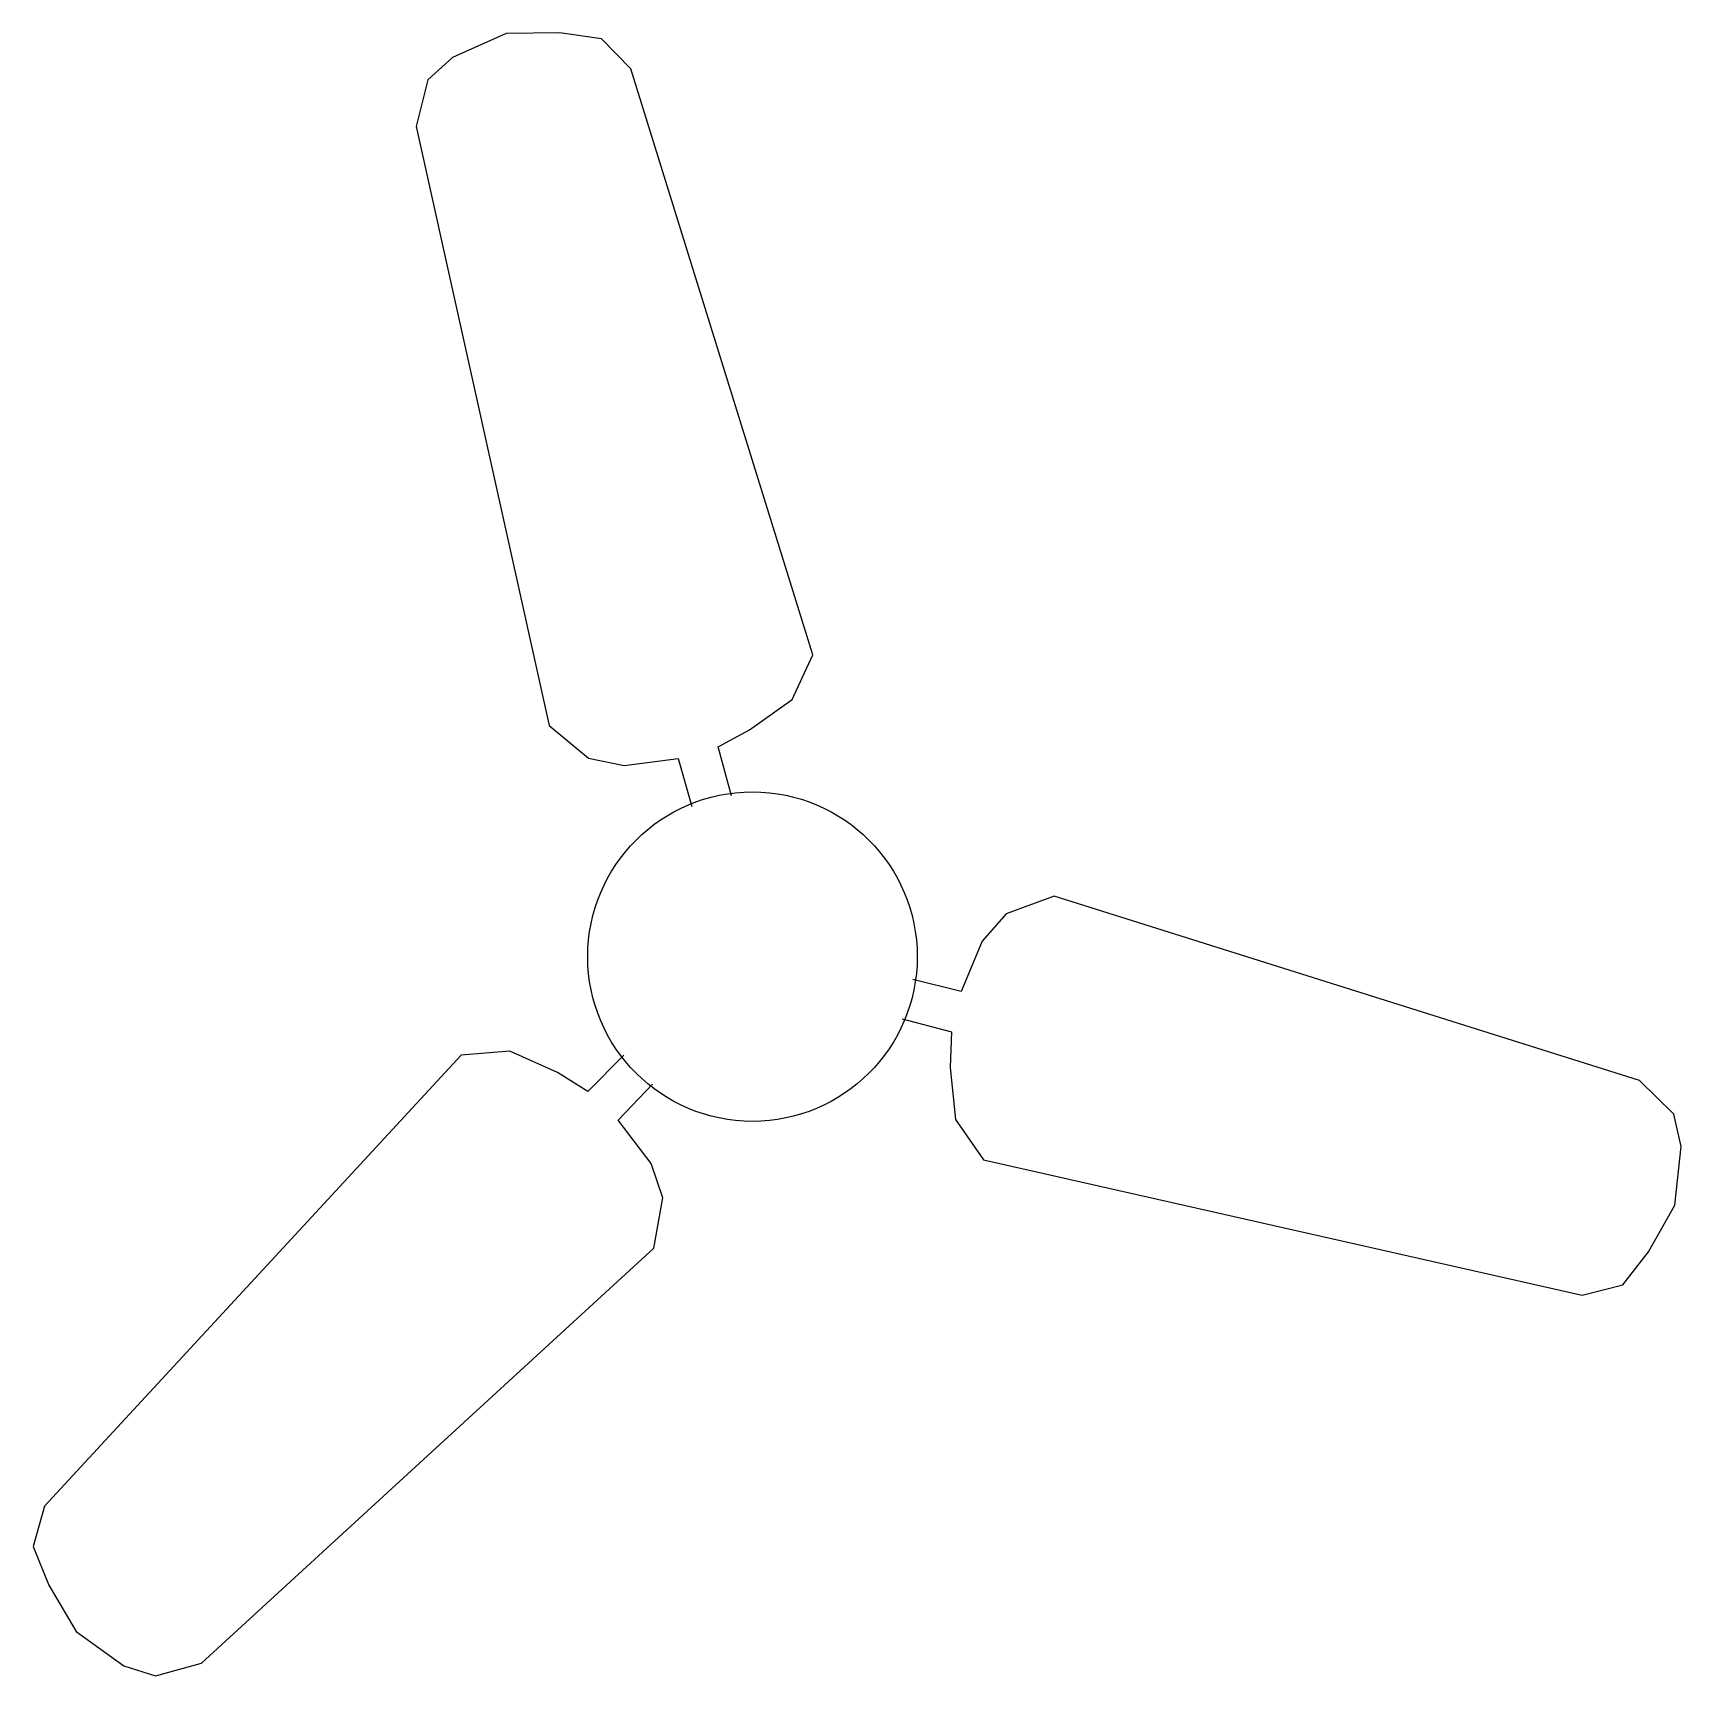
# Model space of a CAD drawing. Header units: millimetres. Extents: x 2433 to 8130, y 439 to 2450.
# Drawn here: x 8129.078 to 8130.005, y 1696.535 to 1697.459 of the extents above; entities that cross this region are included whole.
import ezdxf

# ---------------------------------------------------------------- set-up
doc = ezdxf.new("R2010")
doc.units = ezdxf.units.MM
doc.header["$LTSCALE"] = 100

# ---------------------------------------------------------------- blocks, each defined once
blk = doc.blocks.new('6')
at = {"color": 18, "true_color": 0x000000}
for p, q in [((3322, -2211.4), (3285.1, -2227.8)), ((3358.8, -2210.9), (3322, -2211.4)), ((3387.4, -2214.9), (3358.8, -2210.9)), ((3407.5, -2235.6), (3387.4, -2214.9)), ((3285.1, -2227.8), (3268.2, -2243.2)), ((3532.6, -2638.3), (3407.5, -2235.6)), ((3268.2, -2243.2), (3260.1, -2275.1)), ((3260.1, -2275.1), (3351.4, -2686.9)), ((3518.4, -2668.9), (3532.6, -2638.3)), ((3489.2, -2689.8), (3518.4, -2668.9)), ((3351.4, -2686.9), (3378.5, -2709.3)), ((3467.6, -2701.4), (3489.2, -2689.8)), ((3476.7, -2735.2), (3467.6, -2701.4)), ((3378.5, -2709.3), (3403, -2714.4)), ((3403, -2714.4), (3440.1, -2709.5)), ((3440.1, -2709.5), (3449.6, -2742.4)), ((3698.5, -2804), (3665.6, -2816.2)), ((4100.8, -2930.8), (3698.5, -2804)), ((3665.6, -2816.2), (3649, -2834.9)), ((3649, -2834.9), (3634.6, -2869.5)), ((3634.6, -2869.5), (3601.3, -2861.3)), ((3594.1, -2888.3), (3627.9, -2897.4)), ((3627.9, -2897.4), (3627.1, -2921.8)), ((3324.5, -2910.5), (3290.9, -2913.4)), ((3357.2, -2925.3), (3324.5, -2910.5)), ((3290.9, -2913.4), (3004.7, -3223.2)), ((3402.8, -2913.4), (3378, -2938.2)), ((3627.1, -2921.8), (3630.6, -2957.5)), ((3378, -2938.2), (3357.2, -2925.3)), ((4124.4, -2953.8), (4100.8, -2930.8)), ((3398.8, -2958), (3422.6, -2933.2)), ((4129.3, -2976.1), (4124.4, -2953.8)), ((3421.6, -2987.7), (3398.8, -2958)), ((3630.6, -2957.5), (3650, -2985.2)), ((4125, -3016.3), (4129.3, -2976.1)), ((3429.5, -3011.4), (3421.6, -2987.7)), ((3650, -2985.2), (4061.4, -3078.2)), ((3423.5, -3046), (3429.5, -3011.4)), ((4107, -3048.4), (4125, -3016.3)), ((3112.6, -3331), (3423.5, -3046)), ((4089.3, -3071.2), (4107, -3048.4)), ((4061.4, -3078.2), (4089.3, -3071.2)), ((3004.7, -3223.2), (2996.8, -3250.9)), ((2996.8, -3250.9), (3007.7, -3277.6)), ((3007.7, -3277.6), (3026.5, -3309.3)), ((3026.5, -3309.3), (3059.1, -3333)), ((3059.1, -3333), (3080.9, -3339.9)), ((3080.9, -3339.9), (3112.6, -3331))]:
    blk.add_line(p, q, dxfattribs=at)
blk.add_circle((3491.2, -2845.6), 113.2, dxfattribs=at)

msp = doc.modelspace()

# ---------------------------------------------------------------- block references
at = {"color": 7, "true_color": 0xffffff, "transparency": 33554564, "xscale": 0.0008189282519252484, "yscale": 0.0008189282519252484, "zscale": 0.0008189282519252484}
msp.add_blockref('6', (8126.62367, 1699.26988), dxfattribs=at)

doc.saveas('drawing.dxf')
